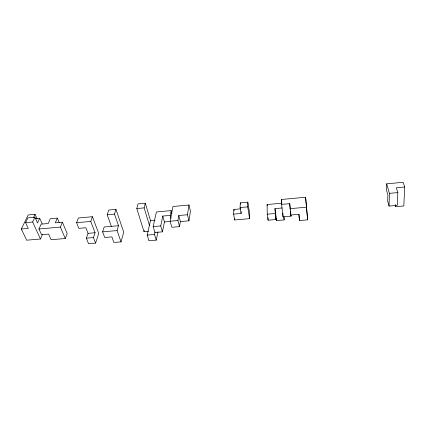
<?xml version="1.0" encoding="UTF-8"?>
<svg xmlns="http://www.w3.org/2000/svg" width="426" height="426" viewBox="0 0 426 426"><rect width="100%" height="100%" fill="white"/><g stroke="black" fill="none" stroke-linecap="round" stroke-linejoin="round"><path stroke-width="0.64" d="M249.615 218.644L249.721 213.921L247.825 202.174L240.301 202.872L240.094 207.547L241.121 213.469L233.613 214.14L234.678 219.954L249.615 218.644L247.692 206.855L247.825 202.174M404.7 187.003L403.172 182.291L386.675 183.835L386.526 190.193L387.857 194.932L387.703 201.21L389.05 206.077L397.325 205.353L397.809 192.595L396.34 187.781L404.7 187.003L403.811 205.966L395.663 206.679L395.136 204.879M389.05 206.077L389.396 193.361L386.675 183.835M395.663 206.679L395.727 204.821M241.121 213.469L241.191 211.706M234.678 219.954L234.742 218.778M233.613 214.14L233.879 209.448L240.695 208.831M180.352 221.573L188.963 220.812L190.427 211.046L188.974 205.018L172.945 206.509L170.171 221.227L171.816 227.282L179.511 226.611L180.352 221.573L178.792 215.524L187.472 214.741L188.974 205.018M179.511 226.611L177.924 220.535L178.792 215.524M170.235 215.391L171.151 210.609L156.395 211.967L153.147 226.595L154.904 232.5L162.428 231.85L164.415 221.951L162.769 216.067L170.235 215.391L171.034 218.341M162.428 231.85L160.735 225.929L162.769 216.067M148.525 231.19L143.988 231.584L136.799 208.564L138.04 203.9L145.319 203.213L150.506 220.599L147.172 235.077L148.93 240.749L156.23 240.136L157.955 231.914M156.23 240.136L154.531 234.444L155.075 231.925M143.988 231.584L144.27 230.397M149.419 225.327L144.148 207.877L145.319 203.213M115.968 209.368L114.503 214.092L118.508 225.711L104.189 226.989L102.618 231.845L104.711 237.5L111.873 236.888L113.88 242.474L121.016 241.872L123.732 232.165L115.968 209.368L108.758 210.045L107.219 214.768L111.33 226.35M121.016 241.872L117.075 230.578L118.508 225.711M95.568 243.118L98.747 233.48L92.442 216.701L78.389 218L76.584 222.707L78.858 228.373L85.882 227.745L88.065 233.341L86.366 238.187L88.549 243.709L95.568 243.118L93.432 237.575L95.073 232.729L90.77 221.419L92.442 216.701M65.258 238.512L67.191 233.602L62.404 222.196L55.289 222.851L57.324 218.08L50.305 218.735L48.202 223.496L41.146 224.145L38.931 229.002L41.54 234.715L48.612 234.092L51.125 239.731L65.258 238.512L60.391 227.069L62.404 222.196M37.142 218.964L35.028 214.289L28.233 214.928L21.3 229.018L26.673 240.2L40.475 238.997L42.35 234.769M35.326 218.66L39.709 218.25L37.525 222.958L34.916 217.217L27.919 217.872L25.581 222.649L28.286 228.384L21.3 229.018M40.475 238.997L32.648 221.994L34.916 217.217M33.372 217.745L35.028 214.289M136.799 208.564L144.148 207.877M107.219 214.768L114.503 214.092M25.581 222.649L32.648 221.994M281.581 204.395L281.357 199.485L305.607 197.249L307.647 219.837L299.489 220.54L298.898 214.294L290.708 215.008L289.717 203.655L281.581 204.395L283.04 216.871L291.038 216.174L290.958 214.933M389.396 193.361L397.809 192.595M275.686 213.442L275.883 219.534L268.082 220.21L267.251 214.182L267.113 204.549L281.905 203.197M240.094 207.547L247.692 206.855M76.584 222.707L90.77 221.419M38.931 229.002L60.391 227.069M275.883 219.534L274.962 208.618L282.129 207.973M150.506 220.599L155.059 220.189M290.031 208.676L306.592 207.19M170.171 221.227L177.924 220.535M164.415 221.951L170.592 221.403M267.251 214.182L275.116 213.49M153.147 226.595L160.735 225.929M102.618 231.845L117.075 230.578M88.065 233.341L95.073 232.729M274.962 208.618L276.474 220.567L284.163 219.901L284.014 216.893M86.366 238.187L93.432 237.575M147.172 235.077L154.531 234.444M39.709 218.25L42.233 223.884M57.324 218.08L59.267 222.649M171.151 210.609L171.934 213.548M187.472 214.741L188.963 220.812M233.879 209.448L234.114 210.732M240.301 202.872L240.525 204.182M267.113 204.549L267.272 205.742M281.357 199.485L281.815 203.41M283.801 216.749L284.163 219.901M289.717 203.655L290.319 209.336M290.516 211.205L290.777 213.687M290.91 214.933L291.038 216.174M307.647 219.837L305.607 197.249M298.956 214.225L299.489 220.54M290.463 211.227L290.708 215.008M282.864 213.154L283.04 216.871M276.41 218.762L276.474 220.567M268.039 217.633L268.082 220.21"/></g></svg>
